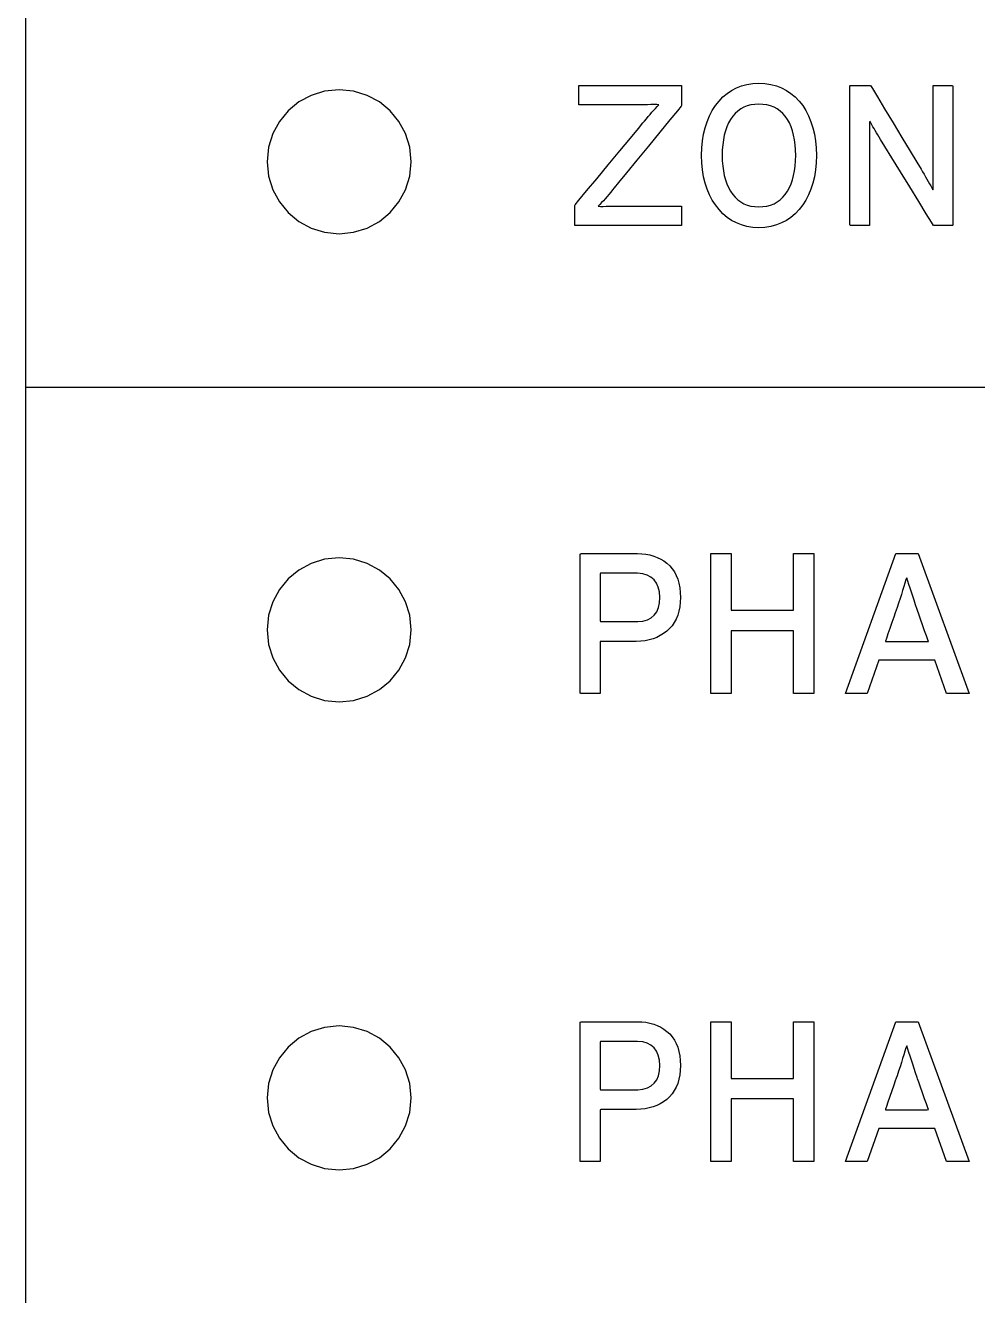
# Model space of a CAD drawing. Extents: x 1 to 47.7, y 0.2 to 35.
# Drawn here: x 11.602 to 12.263, y 9.877 to 10.758 of the extents above; entities that cross this region are included whole.
import ezdxf

# ---------------------------------------------------------------- set-up
doc = ezdxf.new("R2010")
doc.units = 0
doc.header["$MEASUREMENT"] = 0
doc.layers.add('4_2__4U__FRONT_PANEL_W_24_', color=7, linetype='CONTINUOUS')
doc.layers.add('5_1___24__TARGET_LEDS___12', color=7, linetype='CONTINUOUS')

msp = doc.modelspace()

# ---------------------------------------------------------------- linework, layer by layer
at = {"layer": '4_2__4U__FRONT_PANEL_W_24_'}
for points in [[(11.60224, 14.47452), (11.60224, 8.99937)], [(11.6023, 10.50732), (12.92215, 10.50732)], [(12.13543, 10.29451), (12.13543, 10.33812), (12.0921, 10.33812), (12.0921, 10.29451), (12.07799, 10.29451), (12.07799, 10.39169), (12.0921, 10.39169), (12.0921, 10.35235), (12.13543, 10.35235), (12.13543, 10.39169), (12.14954, 10.39169), (12.14954, 10.29451), (12.13543, 10.29451)], [(12.24163, 10.29451), (12.23349, 10.31757), (12.19457, 10.31757), (12.1865, 10.29451), (12.17137, 10.29451), (12.20637, 10.39169), (12.22183, 10.39169), (12.25723, 10.29451), (12.24163, 10.29451)], [(12.13543, 9.96953), (12.13543, 10.01314), (12.0921, 10.01314), (12.0921, 9.96953), (12.07799, 9.96953), (12.07799, 10.06671), (12.0921, 10.06671), (12.0921, 10.02737), (12.13543, 10.02737), (12.13543, 10.06671), (12.14954, 10.06671), (12.14954, 9.96953), (12.13543, 9.96953)], [(12.24163, 9.96953), (12.23349, 9.99259), (12.19457, 9.99259), (12.1865, 9.96953), (12.17137, 9.96953), (12.20637, 10.06671), (12.22183, 10.06671), (12.25723, 9.96953), (12.24163, 9.96953)]]:
    msp.add_lwpolyline(points, dxfattribs=at)
for points in [[(11.98368, 10.61946), (11.98368, 10.61998), (11.98368, 10.62136), (11.98368, 10.62334), (11.98368, 10.62568), (11.98368, 10.6281), (11.98368, 10.63036), (11.98368, 10.6322), (11.98368, 10.63336), (11.98383, 10.63381), (11.98648, 10.63701), (11.99177, 10.64341), (11.99884, 10.65195), (12.00684, 10.66162), (12.01489, 10.67136), (12.02215, 10.68013), (12.02775, 10.68689), (12.03082, 10.69061), (12.03193, 10.69195), (12.03327, 10.69354), (12.03459, 10.69509), (12.03588, 10.69658), (12.03715, 10.69803), (12.03839, 10.69943), (12.03961, 10.70077), (12.04081, 10.70207), (12.04198, 10.70332), (12.04045, 10.70344), (12.03841, 10.70339), (12.0363, 10.70334), (12.03412, 10.7033), (12.03187, 10.70327), (12.02955, 10.70325), (12.02716, 10.70323), (12.02471, 10.70322), (12.02251, 10.70322), (12.02084, 10.70322), (12.01707, 10.70322), (12.01185, 10.70322), (12.00583, 10.70322), (11.99968, 10.70322), (11.99403, 10.70322), (11.98956, 10.70322), (11.98691, 10.70322), (11.98646, 10.70331), (11.98646, 10.70418), (11.98646, 10.70577), (11.98646, 10.70782), (11.98646, 10.7101), (11.98646, 10.71236), (11.98646, 10.71436), (11.98646, 10.71585), (11.98646, 10.7166), (11.98782, 10.71664), (11.99363, 10.71664), (12.00285, 10.71664), (12.01419, 10.71664), (12.02636, 10.71664), (12.03807, 10.71664), (12.04802, 10.71664), (12.05494, 10.71664), (12.05754, 10.71664), (12.05754, 10.71613), (12.05754, 10.71475), (12.05754, 10.71277), (12.05754, 10.71045), (12.05754, 10.70803), (12.05754, 10.70578), (12.05754, 10.70395), (12.05754, 10.70279), (12.05739, 10.70234), (12.05477, 10.69914), (12.04954, 10.69274), (12.04255, 10.68419), (12.03465, 10.67452), (12.02668, 10.66477), (12.01951, 10.65599), (12.01398, 10.64922), (12.01094, 10.6455), (12.00985, 10.64416), (12.00853, 10.64255), (12.00723, 10.64099), (12.00594, 10.63949), (12.00468, 10.63804), (12.00343, 10.63665), (12.0022, 10.6353), (12.00098, 10.63402), (11.99979, 10.63278), (12.00131, 10.63266), (12.00335, 10.63271), (12.00546, 10.63276), (12.00764, 10.6328), (12.00989, 10.63283), (12.01221, 10.63285), (12.0146, 10.63287), (12.01706, 10.63288), (12.01925, 10.63288), (12.02102, 10.63288), (12.02503, 10.63288), (12.03058, 10.63288), (12.03697, 10.63288), (12.0435, 10.63288), (12.0495, 10.63288), (12.05425, 10.63288), (12.05706, 10.63288), (12.05754, 10.63279), (12.05754, 10.63192), (12.05754, 10.63033), (12.05754, 10.62828), (12.05754, 10.626), (12.05754, 10.62374), (12.05754, 10.62175), (12.05754, 10.62025), (12.05754, 10.6195), (12.05613, 10.61946), (12.05009, 10.61946), (12.0405, 10.61946), (12.02872, 10.61946), (12.01608, 10.61946), (12.00392, 10.61946), (11.99357, 10.61946), (11.98638, 10.61946)], [(12.15126, 10.66808), (12.15108, 10.66291), (12.15062, 10.65799), (12.14987, 10.65332), (12.14883, 10.64889), (12.14751, 10.64472), (12.1459, 10.64079), (12.144, 10.63712), (12.14181, 10.63369), (12.13933, 10.63049), (12.13659, 10.62761), (12.13363, 10.6251), (12.13046, 10.62297), (12.12707, 10.62121), (12.12346, 10.61982), (12.11963, 10.61881), (12.11558, 10.61817), (12.11131, 10.6179), (12.10708, 10.61817), (12.10307, 10.61881), (12.09929, 10.61982), (12.09572, 10.62121), (12.09238, 10.62297), (12.08925, 10.6251), (12.08635, 10.62761), (12.08367, 10.63049), (12.08118, 10.63369), (12.07894, 10.63712), (12.077, 10.64079), (12.07535, 10.64472), (12.07399, 10.64889), (12.07293, 10.65332), (12.07216, 10.65799), (12.07169, 10.66291), (12.07151, 10.66808), (12.07169, 10.67326), (12.07216, 10.67819), (12.07293, 10.68288), (12.07399, 10.68732), (12.07535, 10.69152), (12.077, 10.69548), (12.07894, 10.69919), (12.08118, 10.70266), (12.08367, 10.70586), (12.08635, 10.70869), (12.08925, 10.71116), (12.09238, 10.71326), (12.09572, 10.71499), (12.09929, 10.71634), (12.10307, 10.71733), (12.10708, 10.71795), (12.11131, 10.7182), (12.11558, 10.71795), (12.11963, 10.71733), (12.12346, 10.71634), (12.12707, 10.71499), (12.13046, 10.71326), (12.13363, 10.71116), (12.13659, 10.70869), (12.13933, 10.70586), (12.14181, 10.70266), (12.144, 10.69919), (12.1459, 10.69548), (12.14751, 10.69152), (12.14883, 10.68732), (12.14987, 10.68288), (12.15062, 10.67819), (12.15108, 10.67326)], [(12.23257, 10.61946), (12.2312, 10.62168), (12.22755, 10.62762), (12.22229, 10.63616), (12.21611, 10.6462), (12.20968, 10.65663), (12.2037, 10.66636), (12.19883, 10.67426), (12.19576, 10.67925), (12.19478, 10.68086), (12.19386, 10.68238), (12.19298, 10.68386), (12.19213, 10.6853), (12.19131, 10.68669), (12.19051, 10.68804), (12.18975, 10.68935), (12.18901, 10.69062), (12.18831, 10.69184), (12.18802, 10.69105), (12.18802, 10.68871), (12.18803, 10.6863), (12.18804, 10.68381), (12.18805, 10.68125), (12.18807, 10.67861), (12.18809, 10.6759), (12.18812, 10.67312), (12.18815, 10.67026), (12.18815, 10.66847), (12.18815, 10.66395), (12.18815, 10.65714), (12.18815, 10.64897), (12.18815, 10.64033), (12.18815, 10.63216), (12.18815, 10.62535), (12.18815, 10.62083), (12.18814, 10.61946), (12.18751, 10.61946), (12.18607, 10.61946), (12.18409, 10.61946), (12.18181, 10.61946), (12.17947, 10.61946), (12.17733, 10.61946), (12.17563, 10.61946), (12.17462, 10.61946), (12.17445, 10.62014), (12.17445, 10.62644), (12.17445, 10.6379), (12.17445, 10.65275), (12.17445, 10.66924), (12.17445, 10.68561), (12.17445, 10.70009), (12.17445, 10.71092), (12.17445, 10.71633), (12.17473, 10.71664), (12.1759, 10.71664), (12.17777, 10.71664), (12.18007, 10.71664), (12.18253, 10.71664), (12.1849, 10.71664), (12.18692, 10.71664), (12.18832, 10.71664), (12.18884, 10.71664), (12.19015, 10.71448), (12.19363, 10.7087), (12.19864, 10.70039), (12.20454, 10.69062), (12.21066, 10.68046), (12.21637, 10.671), (12.22101, 10.66331), (12.22394, 10.65845), (12.22493, 10.65679), (12.22598, 10.65499), (12.22699, 10.65325), (12.22795, 10.65157), (12.22888, 10.64995), (12.22976, 10.6484), (12.23059, 10.64691), (12.23138, 10.64548), (12.23213, 10.64411), (12.23242, 10.64489), (12.23239, 10.6473), (12.23237, 10.64978), (12.23235, 10.65233), (12.23233, 10.65494), (12.23232, 10.65762), (12.23231, 10.66037), (12.2323, 10.66318), (12.2323, 10.66607), (12.2323, 10.66784), (12.2323, 10.67235), (12.2323, 10.67912), (12.2323, 10.68726), (12.2323, 10.69586), (12.2323, 10.704), (12.2323, 10.71078), (12.2323, 10.71528), (12.23231, 10.71664), (12.23294, 10.71664), (12.23438, 10.71664), (12.23636, 10.71664), (12.23864, 10.71664), (12.24098, 10.71664), (12.24312, 10.71664), (12.24482, 10.71664), (12.24583, 10.71664), (12.246, 10.71596), (12.246, 10.70966), (12.246, 10.6982), (12.246, 10.68335), (12.246, 10.66686), (12.246, 10.65049), (12.246, 10.63601), (12.246, 10.62518), (12.246, 10.61977), (12.24574, 10.61946), (12.24464, 10.61946), (12.2429, 10.61946), (12.24076, 10.61946), (12.23846, 10.61946), (12.23625, 10.61946), (12.23437, 10.61946), (12.23306, 10.61946)], [(11.81998, 10.61372), (11.83006, 10.61474), (11.83944, 10.61765), (11.84794, 10.62227), (11.85534, 10.62837), (11.86145, 10.63578), (11.86607, 10.64427), (11.86898, 10.65366), (11.87, 10.66374), (11.86898, 10.67382), (11.86607, 10.6832), (11.86145, 10.69169), (11.85534, 10.69909), (11.84794, 10.7052), (11.83944, 10.70981), (11.83006, 10.71272), (11.81998, 10.71373), (11.8099, 10.71272), (11.80052, 10.70981), (11.79203, 10.7052), (11.78464, 10.69909), (11.77854, 10.69169), (11.77393, 10.6832), (11.77102, 10.67382), (11.77001, 10.66374), (11.77102, 10.65366), (11.77393, 10.64427), (11.77854, 10.63578), (11.78464, 10.62837), (11.79203, 10.62227), (11.80052, 10.61765), (11.8099, 10.61474)], [(12.13688, 10.66808), (12.13679, 10.6719), (12.13653, 10.67553), (12.13608, 10.67895), (12.13546, 10.68218), (12.13465, 10.6852), (12.13367, 10.68804), (12.13251, 10.69067), (12.13118, 10.6931), (12.12965, 10.69531), (12.12796, 10.69725), (12.12609, 10.69893), (12.12405, 10.70036), (12.12184, 10.70153), (12.11946, 10.70245), (12.11691, 10.70312), (12.1142, 10.70353), (12.11131, 10.70369), (12.10849, 10.70353), (12.10583, 10.70312), (12.10332, 10.70245), (12.10098, 10.70153), (12.0988, 10.70036), (12.09678, 10.69893), (12.09493, 10.69725), (12.09323, 10.69531), (12.0917, 10.6931), (12.09033, 10.69067), (12.08915, 10.68804), (12.08815, 10.6852), (12.08734, 10.68218), (12.0867, 10.67895), (12.08625, 10.67553), (12.08597, 10.6719), (12.08588, 10.66808), (12.08597, 10.66431), (12.08625, 10.66073), (12.0867, 10.65735), (12.08734, 10.65416), (12.08815, 10.65116), (12.08915, 10.64835), (12.09033, 10.64574), (12.0917, 10.64333), (12.09323, 10.64107), (12.09493, 10.63904), (12.09678, 10.63728), (12.0988, 10.63579), (12.10098, 10.63457), (12.10332, 10.63362), (12.10583, 10.63295), (12.10849, 10.63254), (12.11131, 10.63241), (12.1142, 10.63254), (12.11691, 10.63295), (12.11946, 10.63362), (12.12184, 10.63457), (12.12405, 10.63579), (12.12609, 10.63728), (12.12796, 10.63904), (12.12965, 10.64107), (12.13118, 10.64333), (12.13251, 10.64574), (12.13367, 10.64835), (12.13465, 10.65116), (12.13546, 10.65416), (12.13608, 10.65735), (12.13653, 10.66073), (12.13679, 10.66431)], [(11.81996, 10.28871), (11.83004, 10.28973), (11.83943, 10.29265), (11.84793, 10.29726), (11.85533, 10.30337), (11.86144, 10.31077), (11.86605, 10.31927), (11.86897, 10.32866), (11.86999, 10.33873), (11.86897, 10.34881), (11.86605, 10.3582), (11.86144, 10.36669), (11.85533, 10.37409), (11.84793, 10.38019), (11.83943, 10.3848), (11.83004, 10.38771), (11.81996, 10.38873), (11.80989, 10.38771), (11.80051, 10.3848), (11.79202, 10.38019), (11.78462, 10.37409), (11.77853, 10.36669), (11.77392, 10.3582), (11.77101, 10.34881), (11.77, 10.33873), (11.77101, 10.32866), (11.77392, 10.31927), (11.77853, 10.31077), (11.78462, 10.30337), (11.79202, 10.29726), (11.80051, 10.29265), (11.80989, 10.28973)], [(12.05697, 10.36127), (12.05682, 10.35787), (12.05644, 10.35467), (12.05583, 10.35166), (12.05498, 10.34885), (12.05391, 10.34623), (12.05261, 10.34381), (12.05107, 10.34159), (12.04931, 10.33956), (12.04734, 10.33773), (12.04521, 10.33611), (12.04293, 10.3347), (12.04051, 10.33351), (12.03793, 10.33253), (12.03521, 10.33176), (12.03233, 10.3312), (12.02931, 10.33086), (12.02613, 10.33073), (12.02503, 10.33073), (12.0227, 10.33073), (12.01924, 10.33073), (12.01513, 10.33073), (12.01084, 10.33073), (12.00683, 10.33073), (12.00359, 10.33073), (12.00157, 10.33073), (12.00115, 10.33057), (12.00115, 10.32836), (12.00115, 10.32412), (12.00115, 10.31852), (12.00115, 10.31227), (12.00115, 10.30605), (12.00115, 10.30057), (12.00115, 10.29651), (12.00115, 10.29458), (12.00082, 10.29451), (11.9996, 10.29451), (11.99772, 10.29451), (11.99544, 10.29451), (11.99303, 10.29451), (11.99075, 10.29451), (11.98887, 10.29451), (11.98765, 10.29451), (11.98733, 10.2947), (11.98733, 10.29989), (11.98733, 10.31077), (11.98733, 10.32548), (11.98733, 10.34215), (11.98733, 10.35893), (11.98733, 10.37395), (11.98733, 10.38534), (11.98733, 10.39126), (11.98801, 10.39169), (11.99123, 10.39169), (11.99642, 10.39169), (12.00282, 10.39169), (12.00969, 10.39169), (12.01627, 10.39169), (12.0218, 10.39169), (12.02552, 10.39169), (12.02705, 10.39169), (12.03008, 10.39156), (12.03298, 10.39124), (12.03574, 10.3907), (12.03836, 10.38997), (12.04084, 10.38902), (12.04319, 10.38788), (12.04541, 10.38653), (12.04749, 10.38498), (12.04943, 10.38319), (12.05117, 10.38118), (12.05268, 10.37896), (12.05396, 10.37653), (12.05502, 10.3739), (12.05585, 10.37105), (12.05645, 10.368), (12.05682, 10.36474)], [(12.04259, 10.36127), (12.04227, 10.36508), (12.04149, 10.36839), (12.04025, 10.37121), (12.03855, 10.37354), (12.0364, 10.37538), (12.03379, 10.37674), (12.03072, 10.3776), (12.02719, 10.37798), (12.02576, 10.378), (12.02331, 10.378), (12.0196, 10.378), (12.01518, 10.378), (12.01058, 10.378), (12.00638, 10.378), (12.00311, 10.378), (12.00132, 10.378), (12.00115, 10.37748), (12.00115, 10.37466), (12.00115, 10.37001), (12.00115, 10.36426), (12.00115, 10.35815), (12.00115, 10.3524), (12.00115, 10.34775), (12.00115, 10.34493), (12.00132, 10.34441), (12.00311, 10.34441), (12.00638, 10.34441), (12.01058, 10.34441), (12.01518, 10.34441), (12.0196, 10.34441), (12.02331, 10.34441), (12.02576, 10.34441), (12.02721, 10.34444), (12.03082, 10.34484), (12.03394, 10.34574), (12.03658, 10.34711), (12.03875, 10.34897), (12.04043, 10.35132), (12.04163, 10.35415), (12.04235, 10.35747)], [(12.22122, 10.35297), (12.22014, 10.35616), (12.21911, 10.35922), (12.21813, 10.36216), (12.21721, 10.36497), (12.21634, 10.36765), (12.21552, 10.3702), (12.21475, 10.37261), (12.21403, 10.3749), (12.21339, 10.37357), (12.21269, 10.37122), (12.21194, 10.36873), (12.21112, 10.36609), (12.21024, 10.36332), (12.2093, 10.3604), (12.20829, 10.35735), (12.20722, 10.35415), (12.20666, 10.35249), (12.20601, 10.35062), (12.20493, 10.34754), (12.20361, 10.34373), (12.2022, 10.33968), (12.20088, 10.33587), (12.19981, 10.33279), (12.19916, 10.33092), (12.19925, 10.33058), (12.20137, 10.33058), (12.20524, 10.33058), (12.21023, 10.33058), (12.21567, 10.33058), (12.22092, 10.33058), (12.22532, 10.33058), (12.22822, 10.33058), (12.229, 10.33062), (12.22857, 10.33188), (12.22763, 10.33455), (12.22638, 10.33815), (12.22498, 10.34218), (12.22359, 10.34617), (12.22238, 10.34962), (12.22154, 10.35205)], [(11.81996, 9.96374), (11.83004, 9.96476), (11.83943, 9.96767), (11.84793, 9.97229), (11.85533, 9.9784), (11.86144, 9.9858), (11.86605, 9.9943), (11.86897, 10.00369), (11.86999, 10.01376), (11.86897, 10.02384), (11.86605, 10.03322), (11.86144, 10.04171), (11.85533, 10.04911), (11.84793, 10.05521), (11.83943, 10.05982), (11.83004, 10.06274), (11.81996, 10.06375), (11.80989, 10.06274), (11.80051, 10.05982), (11.79202, 10.05521), (11.78462, 10.04911), (11.77853, 10.04171), (11.77392, 10.03322), (11.77101, 10.02384), (11.77, 10.01376), (11.77101, 10.00369), (11.77392, 9.9943), (11.77853, 9.9858), (11.78462, 9.9784), (11.79202, 9.97229), (11.80051, 9.96767), (11.80989, 9.96476)], [(12.05697, 10.0363), (12.05682, 10.0329), (12.05644, 10.02969), (12.05583, 10.02668), (12.05498, 10.02387), (12.05391, 10.02125), (12.05261, 10.01883), (12.05107, 10.01661), (12.04931, 10.01458), (12.04734, 10.01275), (12.04521, 10.01113), (12.04293, 10.00972), (12.04051, 10.00853), (12.03793, 10.00755), (12.03521, 10.00678), (12.03233, 10.00623), (12.02931, 10.00588), (12.02613, 10.00575), (12.02503, 10.00575), (12.0227, 10.00575), (12.01924, 10.00575), (12.01513, 10.00575), (12.01084, 10.00575), (12.00683, 10.00575), (12.00359, 10.00575), (12.00157, 10.00575), (12.00115, 10.00559), (12.00115, 10.00339), (12.00115, 9.99914), (12.00115, 9.99354), (12.00115, 9.98729), (12.00115, 9.98107), (12.00115, 9.97559), (12.00115, 9.97154), (12.00115, 9.9696), (12.00082, 9.96953), (11.9996, 9.96953), (11.99772, 9.96953), (11.99544, 9.96953), (11.99303, 9.96953), (11.99075, 9.96953), (11.98887, 9.96953), (11.98765, 9.96953), (11.98733, 9.96972), (11.98733, 9.97491), (11.98733, 9.98579), (11.98733, 10.0005), (11.98733, 10.01717), (11.98733, 10.03395), (11.98733, 10.04897), (11.98733, 10.06037), (11.98733, 10.06628), (11.98801, 10.06671), (11.99123, 10.06671), (11.99642, 10.06671), (12.00282, 10.06671), (12.00969, 10.06671), (12.01627, 10.06671), (12.0218, 10.06671), (12.02552, 10.06671), (12.02705, 10.06671), (12.03008, 10.06659), (12.03298, 10.06626), (12.03574, 10.06572), (12.03836, 10.06499), (12.04084, 10.06405), (12.04319, 10.0629), (12.04541, 10.06155), (12.04749, 10.06), (12.04943, 10.05822), (12.05117, 10.0562), (12.05268, 10.05398), (12.05396, 10.05156), (12.05502, 10.04892), (12.05585, 10.04608), (12.05645, 10.04302), (12.05682, 10.03976)], [(12.04259, 10.0363), (12.04227, 10.0401), (12.04149, 10.04341), (12.04025, 10.04623), (12.03855, 10.04856), (12.0364, 10.05041), (12.03379, 10.05176), (12.03072, 10.05263), (12.02719, 10.053), (12.02576, 10.05302), (12.02331, 10.05302), (12.0196, 10.05302), (12.01518, 10.05302), (12.01058, 10.05302), (12.00638, 10.05302), (12.00311, 10.05302), (12.00132, 10.05302), (12.00115, 10.05251), (12.00115, 10.04968), (12.00115, 10.04503), (12.00115, 10.03928), (12.00115, 10.03317), (12.00115, 10.02742), (12.00115, 10.02277), (12.00115, 10.01995), (12.00132, 10.01944), (12.00311, 10.01944), (12.00638, 10.01944), (12.01058, 10.01944), (12.01518, 10.01944), (12.0196, 10.01944), (12.02331, 10.01944), (12.02576, 10.01944), (12.02721, 10.01946), (12.03082, 10.01987), (12.03394, 10.02076), (12.03658, 10.02213), (12.03875, 10.02399), (12.04043, 10.02634), (12.04163, 10.02917), (12.04235, 10.03249)], [(12.22122, 10.02799), (12.22014, 10.03118), (12.21911, 10.03425), (12.21813, 10.03718), (12.21721, 10.03999), (12.21634, 10.04267), (12.21552, 10.04522), (12.21475, 10.04764), (12.21403, 10.04993), (12.21339, 10.04859), (12.21269, 10.04624), (12.21194, 10.04375), (12.21112, 10.04112), (12.21024, 10.03834), (12.2093, 10.03543), (12.20829, 10.03237), (12.20722, 10.02917), (12.20666, 10.02751), (12.20601, 10.02564), (12.20493, 10.02256), (12.20361, 10.01875), (12.2022, 10.0147), (12.20088, 10.01089), (12.19981, 10.00781), (12.19916, 10.00594), (12.19925, 10.0056), (12.20137, 10.0056), (12.20524, 10.0056), (12.21023, 10.0056), (12.21567, 10.0056), (12.22092, 10.0056), (12.22532, 10.0056), (12.22822, 10.0056), (12.229, 10.00564), (12.22857, 10.0069), (12.22763, 10.00957), (12.22638, 10.01317), (12.22498, 10.0172), (12.22359, 10.02119), (12.22238, 10.02464), (12.22154, 10.02707)]]:
    msp.add_lwpolyline(points, close=True, dxfattribs=at)
at = {"layer": '5_1___24__TARGET_LEDS___12'}
for points in [[(11.60224, 14.47452), (11.60224, 8.99937)], [(11.6023, 10.50732), (12.92215, 10.50732)], [(12.13543, 10.29451), (12.13543, 10.33812), (12.0921, 10.33812), (12.0921, 10.29451), (12.07799, 10.29451), (12.07799, 10.39169), (12.0921, 10.39169), (12.0921, 10.35235), (12.13543, 10.35235), (12.13543, 10.39169), (12.14954, 10.39169), (12.14954, 10.29451), (12.13543, 10.29451)], [(12.24163, 10.29451), (12.23349, 10.31757), (12.19457, 10.31757), (12.1865, 10.29451), (12.17137, 10.29451), (12.20637, 10.39169), (12.22183, 10.39169), (12.25723, 10.29451), (12.24163, 10.29451)], [(12.13543, 9.96953), (12.13543, 10.01314), (12.0921, 10.01314), (12.0921, 9.96953), (12.07799, 9.96953), (12.07799, 10.06671), (12.0921, 10.06671), (12.0921, 10.02737), (12.13543, 10.02737), (12.13543, 10.06671), (12.14954, 10.06671), (12.14954, 9.96953), (12.13543, 9.96953)], [(12.24163, 9.96953), (12.23349, 9.99259), (12.19457, 9.99259), (12.1865, 9.96953), (12.17137, 9.96953), (12.20637, 10.06671), (12.22183, 10.06671), (12.25723, 9.96953), (12.24163, 9.96953)]]:
    msp.add_lwpolyline(points, dxfattribs=at)
for points in [[(11.98368, 10.61946), (11.98368, 10.61998), (11.98368, 10.62136), (11.98368, 10.62334), (11.98368, 10.62568), (11.98368, 10.6281), (11.98368, 10.63036), (11.98368, 10.6322), (11.98368, 10.63336), (11.98383, 10.63381), (11.98648, 10.63701), (11.99177, 10.64341), (11.99884, 10.65195), (12.00684, 10.66162), (12.01489, 10.67136), (12.02215, 10.68013), (12.02775, 10.68689), (12.03082, 10.69061), (12.03193, 10.69195), (12.03327, 10.69354), (12.03459, 10.69509), (12.03588, 10.69658), (12.03715, 10.69803), (12.03839, 10.69943), (12.03961, 10.70077), (12.04081, 10.70207), (12.04198, 10.70332), (12.04045, 10.70344), (12.03841, 10.70339), (12.0363, 10.70334), (12.03412, 10.7033), (12.03187, 10.70327), (12.02955, 10.70325), (12.02716, 10.70323), (12.02471, 10.70322), (12.02251, 10.70322), (12.02084, 10.70322), (12.01707, 10.70322), (12.01185, 10.70322), (12.00583, 10.70322), (11.99968, 10.70322), (11.99403, 10.70322), (11.98956, 10.70322), (11.98691, 10.70322), (11.98646, 10.70331), (11.98646, 10.70418), (11.98646, 10.70577), (11.98646, 10.70782), (11.98646, 10.7101), (11.98646, 10.71236), (11.98646, 10.71436), (11.98646, 10.71585), (11.98646, 10.7166), (11.98782, 10.71664), (11.99363, 10.71664), (12.00285, 10.71664), (12.01419, 10.71664), (12.02636, 10.71664), (12.03807, 10.71664), (12.04802, 10.71664), (12.05494, 10.71664), (12.05754, 10.71664), (12.05754, 10.71613), (12.05754, 10.71475), (12.05754, 10.71277), (12.05754, 10.71045), (12.05754, 10.70803), (12.05754, 10.70578), (12.05754, 10.70395), (12.05754, 10.70279), (12.05739, 10.70234), (12.05477, 10.69914), (12.04954, 10.69274), (12.04255, 10.68419), (12.03465, 10.67452), (12.02668, 10.66477), (12.01951, 10.65599), (12.01398, 10.64922), (12.01094, 10.6455), (12.00985, 10.64416), (12.00853, 10.64255), (12.00723, 10.64099), (12.00594, 10.63949), (12.00468, 10.63804), (12.00343, 10.63665), (12.0022, 10.6353), (12.00098, 10.63402), (11.99979, 10.63278), (12.00131, 10.63266), (12.00335, 10.63271), (12.00546, 10.63276), (12.00764, 10.6328), (12.00989, 10.63283), (12.01221, 10.63285), (12.0146, 10.63287), (12.01706, 10.63288), (12.01925, 10.63288), (12.02102, 10.63288), (12.02503, 10.63288), (12.03058, 10.63288), (12.03697, 10.63288), (12.0435, 10.63288), (12.0495, 10.63288), (12.05425, 10.63288), (12.05706, 10.63288), (12.05754, 10.63279), (12.05754, 10.63192), (12.05754, 10.63033), (12.05754, 10.62828), (12.05754, 10.626), (12.05754, 10.62374), (12.05754, 10.62175), (12.05754, 10.62025), (12.05754, 10.6195), (12.05613, 10.61946), (12.05009, 10.61946), (12.0405, 10.61946), (12.02872, 10.61946), (12.01608, 10.61946), (12.00392, 10.61946), (11.99357, 10.61946), (11.98638, 10.61946)], [(12.15126, 10.66808), (12.15108, 10.66291), (12.15062, 10.65799), (12.14987, 10.65332), (12.14883, 10.64889), (12.14751, 10.64472), (12.1459, 10.64079), (12.144, 10.63712), (12.14181, 10.63369), (12.13933, 10.63049), (12.13659, 10.62761), (12.13363, 10.6251), (12.13046, 10.62297), (12.12707, 10.62121), (12.12346, 10.61982), (12.11963, 10.61881), (12.11558, 10.61817), (12.11131, 10.6179), (12.10708, 10.61817), (12.10307, 10.61881), (12.09929, 10.61982), (12.09572, 10.62121), (12.09238, 10.62297), (12.08925, 10.6251), (12.08635, 10.62761), (12.08367, 10.63049), (12.08118, 10.63369), (12.07894, 10.63712), (12.077, 10.64079), (12.07535, 10.64472), (12.07399, 10.64889), (12.07293, 10.65332), (12.07216, 10.65799), (12.07169, 10.66291), (12.07151, 10.66808), (12.07169, 10.67326), (12.07216, 10.67819), (12.07293, 10.68288), (12.07399, 10.68732), (12.07535, 10.69152), (12.077, 10.69548), (12.07894, 10.69919), (12.08118, 10.70266), (12.08367, 10.70586), (12.08635, 10.70869), (12.08925, 10.71116), (12.09238, 10.71326), (12.09572, 10.71499), (12.09929, 10.71634), (12.10307, 10.71733), (12.10708, 10.71795), (12.11131, 10.7182), (12.11558, 10.71795), (12.11963, 10.71733), (12.12346, 10.71634), (12.12707, 10.71499), (12.13046, 10.71326), (12.13363, 10.71116), (12.13659, 10.70869), (12.13933, 10.70586), (12.14181, 10.70266), (12.144, 10.69919), (12.1459, 10.69548), (12.14751, 10.69152), (12.14883, 10.68732), (12.14987, 10.68288), (12.15062, 10.67819), (12.15108, 10.67326)], [(12.23257, 10.61946), (12.2312, 10.62168), (12.22755, 10.62762), (12.22229, 10.63616), (12.21611, 10.6462), (12.20968, 10.65663), (12.2037, 10.66636), (12.19883, 10.67426), (12.19576, 10.67925), (12.19478, 10.68086), (12.19386, 10.68238), (12.19298, 10.68386), (12.19213, 10.6853), (12.19131, 10.68669), (12.19051, 10.68804), (12.18975, 10.68935), (12.18901, 10.69062), (12.18831, 10.69184), (12.18802, 10.69105), (12.18802, 10.68871), (12.18803, 10.6863), (12.18804, 10.68381), (12.18805, 10.68125), (12.18807, 10.67861), (12.18809, 10.6759), (12.18812, 10.67312), (12.18815, 10.67026), (12.18815, 10.66847), (12.18815, 10.66395), (12.18815, 10.65714), (12.18815, 10.64897), (12.18815, 10.64033), (12.18815, 10.63216), (12.18815, 10.62535), (12.18815, 10.62083), (12.18814, 10.61946), (12.18751, 10.61946), (12.18607, 10.61946), (12.18409, 10.61946), (12.18181, 10.61946), (12.17947, 10.61946), (12.17733, 10.61946), (12.17563, 10.61946), (12.17462, 10.61946), (12.17445, 10.62014), (12.17445, 10.62644), (12.17445, 10.6379), (12.17445, 10.65275), (12.17445, 10.66924), (12.17445, 10.68561), (12.17445, 10.70009), (12.17445, 10.71092), (12.17445, 10.71633), (12.17473, 10.71664), (12.1759, 10.71664), (12.17777, 10.71664), (12.18007, 10.71664), (12.18253, 10.71664), (12.1849, 10.71664), (12.18692, 10.71664), (12.18832, 10.71664), (12.18884, 10.71664), (12.19015, 10.71448), (12.19363, 10.7087), (12.19864, 10.70039), (12.20454, 10.69062), (12.21066, 10.68046), (12.21637, 10.671), (12.22101, 10.66331), (12.22394, 10.65845), (12.22493, 10.65679), (12.22598, 10.65499), (12.22699, 10.65325), (12.22795, 10.65157), (12.22888, 10.64995), (12.22976, 10.6484), (12.23059, 10.64691), (12.23138, 10.64548), (12.23213, 10.64411), (12.23242, 10.64489), (12.23239, 10.6473), (12.23237, 10.64978), (12.23235, 10.65233), (12.23233, 10.65494), (12.23232, 10.65762), (12.23231, 10.66037), (12.2323, 10.66318), (12.2323, 10.66607), (12.2323, 10.66784), (12.2323, 10.67235), (12.2323, 10.67912), (12.2323, 10.68726), (12.2323, 10.69586), (12.2323, 10.704), (12.2323, 10.71078), (12.2323, 10.71528), (12.23231, 10.71664), (12.23294, 10.71664), (12.23438, 10.71664), (12.23636, 10.71664), (12.23864, 10.71664), (12.24098, 10.71664), (12.24312, 10.71664), (12.24482, 10.71664), (12.24583, 10.71664), (12.246, 10.71596), (12.246, 10.70966), (12.246, 10.6982), (12.246, 10.68335), (12.246, 10.66686), (12.246, 10.65049), (12.246, 10.63601), (12.246, 10.62518), (12.246, 10.61977), (12.24574, 10.61946), (12.24464, 10.61946), (12.2429, 10.61946), (12.24076, 10.61946), (12.23846, 10.61946), (12.23625, 10.61946), (12.23437, 10.61946), (12.23306, 10.61946)], [(11.81998, 10.61372), (11.83006, 10.61474), (11.83944, 10.61765), (11.84794, 10.62227), (11.85534, 10.62837), (11.86145, 10.63578), (11.86607, 10.64427), (11.86898, 10.65366), (11.87, 10.66374), (11.86898, 10.67382), (11.86607, 10.6832), (11.86145, 10.69169), (11.85534, 10.69909), (11.84794, 10.7052), (11.83944, 10.70981), (11.83006, 10.71272), (11.81998, 10.71373), (11.8099, 10.71272), (11.80052, 10.70981), (11.79203, 10.7052), (11.78464, 10.69909), (11.77854, 10.69169), (11.77393, 10.6832), (11.77102, 10.67382), (11.77001, 10.66374), (11.77102, 10.65366), (11.77393, 10.64427), (11.77854, 10.63578), (11.78464, 10.62837), (11.79203, 10.62227), (11.80052, 10.61765), (11.8099, 10.61474)], [(12.13688, 10.66808), (12.13679, 10.6719), (12.13653, 10.67553), (12.13608, 10.67895), (12.13546, 10.68218), (12.13465, 10.6852), (12.13367, 10.68804), (12.13251, 10.69067), (12.13118, 10.6931), (12.12965, 10.69531), (12.12796, 10.69725), (12.12609, 10.69893), (12.12405, 10.70036), (12.12184, 10.70153), (12.11946, 10.70245), (12.11691, 10.70312), (12.1142, 10.70353), (12.11131, 10.70369), (12.10849, 10.70353), (12.10583, 10.70312), (12.10332, 10.70245), (12.10098, 10.70153), (12.0988, 10.70036), (12.09678, 10.69893), (12.09493, 10.69725), (12.09323, 10.69531), (12.0917, 10.6931), (12.09033, 10.69067), (12.08915, 10.68804), (12.08815, 10.6852), (12.08734, 10.68218), (12.0867, 10.67895), (12.08625, 10.67553), (12.08597, 10.6719), (12.08588, 10.66808), (12.08597, 10.66431), (12.08625, 10.66073), (12.0867, 10.65735), (12.08734, 10.65416), (12.08815, 10.65116), (12.08915, 10.64835), (12.09033, 10.64574), (12.0917, 10.64333), (12.09323, 10.64107), (12.09493, 10.63904), (12.09678, 10.63728), (12.0988, 10.63579), (12.10098, 10.63457), (12.10332, 10.63362), (12.10583, 10.63295), (12.10849, 10.63254), (12.11131, 10.63241), (12.1142, 10.63254), (12.11691, 10.63295), (12.11946, 10.63362), (12.12184, 10.63457), (12.12405, 10.63579), (12.12609, 10.63728), (12.12796, 10.63904), (12.12965, 10.64107), (12.13118, 10.64333), (12.13251, 10.64574), (12.13367, 10.64835), (12.13465, 10.65116), (12.13546, 10.65416), (12.13608, 10.65735), (12.13653, 10.66073), (12.13679, 10.66431)], [(11.81996, 10.28871), (11.83004, 10.28973), (11.83943, 10.29265), (11.84793, 10.29726), (11.85533, 10.30337), (11.86144, 10.31077), (11.86605, 10.31927), (11.86897, 10.32866), (11.86999, 10.33873), (11.86897, 10.34881), (11.86605, 10.3582), (11.86144, 10.36669), (11.85533, 10.37409), (11.84793, 10.38019), (11.83943, 10.3848), (11.83004, 10.38771), (11.81996, 10.38873), (11.80989, 10.38771), (11.80051, 10.3848), (11.79202, 10.38019), (11.78462, 10.37409), (11.77853, 10.36669), (11.77392, 10.3582), (11.77101, 10.34881), (11.77, 10.33873), (11.77101, 10.32866), (11.77392, 10.31927), (11.77853, 10.31077), (11.78462, 10.30337), (11.79202, 10.29726), (11.80051, 10.29265), (11.80989, 10.28973)], [(12.05697, 10.36127), (12.05682, 10.35787), (12.05644, 10.35467), (12.05583, 10.35166), (12.05498, 10.34885), (12.05391, 10.34623), (12.05261, 10.34381), (12.05107, 10.34159), (12.04931, 10.33956), (12.04734, 10.33773), (12.04521, 10.33611), (12.04293, 10.3347), (12.04051, 10.33351), (12.03793, 10.33253), (12.03521, 10.33176), (12.03233, 10.3312), (12.02931, 10.33086), (12.02613, 10.33073), (12.02503, 10.33073), (12.0227, 10.33073), (12.01924, 10.33073), (12.01513, 10.33073), (12.01084, 10.33073), (12.00683, 10.33073), (12.00359, 10.33073), (12.00157, 10.33073), (12.00115, 10.33057), (12.00115, 10.32836), (12.00115, 10.32412), (12.00115, 10.31852), (12.00115, 10.31227), (12.00115, 10.30605), (12.00115, 10.30057), (12.00115, 10.29651), (12.00115, 10.29458), (12.00082, 10.29451), (11.9996, 10.29451), (11.99772, 10.29451), (11.99544, 10.29451), (11.99303, 10.29451), (11.99075, 10.29451), (11.98887, 10.29451), (11.98765, 10.29451), (11.98733, 10.2947), (11.98733, 10.29989), (11.98733, 10.31077), (11.98733, 10.32548), (11.98733, 10.34215), (11.98733, 10.35893), (11.98733, 10.37395), (11.98733, 10.38534), (11.98733, 10.39126), (11.98801, 10.39169), (11.99123, 10.39169), (11.99642, 10.39169), (12.00282, 10.39169), (12.00969, 10.39169), (12.01627, 10.39169), (12.0218, 10.39169), (12.02552, 10.39169), (12.02705, 10.39169), (12.03008, 10.39156), (12.03298, 10.39124), (12.03574, 10.3907), (12.03836, 10.38997), (12.04084, 10.38902), (12.04319, 10.38788), (12.04541, 10.38653), (12.04749, 10.38498), (12.04943, 10.38319), (12.05117, 10.38118), (12.05268, 10.37896), (12.05396, 10.37653), (12.05502, 10.3739), (12.05585, 10.37105), (12.05645, 10.368), (12.05682, 10.36474)], [(12.04259, 10.36127), (12.04227, 10.36508), (12.04149, 10.36839), (12.04025, 10.37121), (12.03855, 10.37354), (12.0364, 10.37538), (12.03379, 10.37674), (12.03072, 10.3776), (12.02719, 10.37798), (12.02576, 10.378), (12.02331, 10.378), (12.0196, 10.378), (12.01518, 10.378), (12.01058, 10.378), (12.00638, 10.378), (12.00311, 10.378), (12.00132, 10.378), (12.00115, 10.37748), (12.00115, 10.37466), (12.00115, 10.37001), (12.00115, 10.36426), (12.00115, 10.35815), (12.00115, 10.3524), (12.00115, 10.34775), (12.00115, 10.34493), (12.00132, 10.34441), (12.00311, 10.34441), (12.00638, 10.34441), (12.01058, 10.34441), (12.01518, 10.34441), (12.0196, 10.34441), (12.02331, 10.34441), (12.02576, 10.34441), (12.02721, 10.34444), (12.03082, 10.34484), (12.03394, 10.34574), (12.03658, 10.34711), (12.03875, 10.34897), (12.04043, 10.35132), (12.04163, 10.35415), (12.04235, 10.35747)], [(12.22122, 10.35297), (12.22014, 10.35616), (12.21911, 10.35922), (12.21813, 10.36216), (12.21721, 10.36497), (12.21634, 10.36765), (12.21552, 10.3702), (12.21475, 10.37261), (12.21403, 10.3749), (12.21339, 10.37357), (12.21269, 10.37122), (12.21194, 10.36873), (12.21112, 10.36609), (12.21024, 10.36332), (12.2093, 10.3604), (12.20829, 10.35735), (12.20722, 10.35415), (12.20666, 10.35249), (12.20601, 10.35062), (12.20493, 10.34754), (12.20361, 10.34373), (12.2022, 10.33968), (12.20088, 10.33587), (12.19981, 10.33279), (12.19916, 10.33092), (12.19925, 10.33058), (12.20137, 10.33058), (12.20524, 10.33058), (12.21023, 10.33058), (12.21567, 10.33058), (12.22092, 10.33058), (12.22532, 10.33058), (12.22822, 10.33058), (12.229, 10.33062), (12.22857, 10.33188), (12.22763, 10.33455), (12.22638, 10.33815), (12.22498, 10.34218), (12.22359, 10.34617), (12.22238, 10.34962), (12.22154, 10.35205)], [(11.81996, 9.96374), (11.83004, 9.96476), (11.83943, 9.96767), (11.84793, 9.97229), (11.85533, 9.9784), (11.86144, 9.9858), (11.86605, 9.9943), (11.86897, 10.00369), (11.86999, 10.01376), (11.86897, 10.02384), (11.86605, 10.03322), (11.86144, 10.04171), (11.85533, 10.04911), (11.84793, 10.05521), (11.83943, 10.05982), (11.83004, 10.06274), (11.81996, 10.06375), (11.80989, 10.06274), (11.80051, 10.05982), (11.79202, 10.05521), (11.78462, 10.04911), (11.77853, 10.04171), (11.77392, 10.03322), (11.77101, 10.02384), (11.77, 10.01376), (11.77101, 10.00369), (11.77392, 9.9943), (11.77853, 9.9858), (11.78462, 9.9784), (11.79202, 9.97229), (11.80051, 9.96767), (11.80989, 9.96476)], [(12.05697, 10.0363), (12.05682, 10.0329), (12.05644, 10.02969), (12.05583, 10.02668), (12.05498, 10.02387), (12.05391, 10.02125), (12.05261, 10.01883), (12.05107, 10.01661), (12.04931, 10.01458), (12.04734, 10.01275), (12.04521, 10.01113), (12.04293, 10.00972), (12.04051, 10.00853), (12.03793, 10.00755), (12.03521, 10.00678), (12.03233, 10.00623), (12.02931, 10.00588), (12.02613, 10.00575), (12.02503, 10.00575), (12.0227, 10.00575), (12.01924, 10.00575), (12.01513, 10.00575), (12.01084, 10.00575), (12.00683, 10.00575), (12.00359, 10.00575), (12.00157, 10.00575), (12.00115, 10.00559), (12.00115, 10.00339), (12.00115, 9.99914), (12.00115, 9.99354), (12.00115, 9.98729), (12.00115, 9.98107), (12.00115, 9.97559), (12.00115, 9.97154), (12.00115, 9.9696), (12.00082, 9.96953), (11.9996, 9.96953), (11.99772, 9.96953), (11.99544, 9.96953), (11.99303, 9.96953), (11.99075, 9.96953), (11.98887, 9.96953), (11.98765, 9.96953), (11.98733, 9.96972), (11.98733, 9.97491), (11.98733, 9.98579), (11.98733, 10.0005), (11.98733, 10.01717), (11.98733, 10.03395), (11.98733, 10.04897), (11.98733, 10.06037), (11.98733, 10.06628), (11.98801, 10.06671), (11.99123, 10.06671), (11.99642, 10.06671), (12.00282, 10.06671), (12.00969, 10.06671), (12.01627, 10.06671), (12.0218, 10.06671), (12.02552, 10.06671), (12.02705, 10.06671), (12.03008, 10.06659), (12.03298, 10.06626), (12.03574, 10.06572), (12.03836, 10.06499), (12.04084, 10.06405), (12.04319, 10.0629), (12.04541, 10.06155), (12.04749, 10.06), (12.04943, 10.05822), (12.05117, 10.0562), (12.05268, 10.05398), (12.05396, 10.05156), (12.05502, 10.04892), (12.05585, 10.04608), (12.05645, 10.04302), (12.05682, 10.03976)], [(12.04259, 10.0363), (12.04227, 10.0401), (12.04149, 10.04341), (12.04025, 10.04623), (12.03855, 10.04856), (12.0364, 10.05041), (12.03379, 10.05176), (12.03072, 10.05263), (12.02719, 10.053), (12.02576, 10.05302), (12.02331, 10.05302), (12.0196, 10.05302), (12.01518, 10.05302), (12.01058, 10.05302), (12.00638, 10.05302), (12.00311, 10.05302), (12.00132, 10.05302), (12.00115, 10.05251), (12.00115, 10.04968), (12.00115, 10.04503), (12.00115, 10.03928), (12.00115, 10.03317), (12.00115, 10.02742), (12.00115, 10.02277), (12.00115, 10.01995), (12.00132, 10.01944), (12.00311, 10.01944), (12.00638, 10.01944), (12.01058, 10.01944), (12.01518, 10.01944), (12.0196, 10.01944), (12.02331, 10.01944), (12.02576, 10.01944), (12.02721, 10.01946), (12.03082, 10.01987), (12.03394, 10.02076), (12.03658, 10.02213), (12.03875, 10.02399), (12.04043, 10.02634), (12.04163, 10.02917), (12.04235, 10.03249)], [(12.22122, 10.02799), (12.22014, 10.03118), (12.21911, 10.03425), (12.21813, 10.03718), (12.21721, 10.03999), (12.21634, 10.04267), (12.21552, 10.04522), (12.21475, 10.04764), (12.21403, 10.04993), (12.21339, 10.04859), (12.21269, 10.04624), (12.21194, 10.04375), (12.21112, 10.04112), (12.21024, 10.03834), (12.2093, 10.03543), (12.20829, 10.03237), (12.20722, 10.02917), (12.20666, 10.02751), (12.20601, 10.02564), (12.20493, 10.02256), (12.20361, 10.01875), (12.2022, 10.0147), (12.20088, 10.01089), (12.19981, 10.00781), (12.19916, 10.00594), (12.19925, 10.0056), (12.20137, 10.0056), (12.20524, 10.0056), (12.21023, 10.0056), (12.21567, 10.0056), (12.22092, 10.0056), (12.22532, 10.0056), (12.22822, 10.0056), (12.229, 10.00564), (12.22857, 10.0069), (12.22763, 10.00957), (12.22638, 10.01317), (12.22498, 10.0172), (12.22359, 10.02119), (12.22238, 10.02464), (12.22154, 10.02707)]]:
    msp.add_lwpolyline(points, close=True, dxfattribs=at)

doc.saveas('drawing.dxf')
